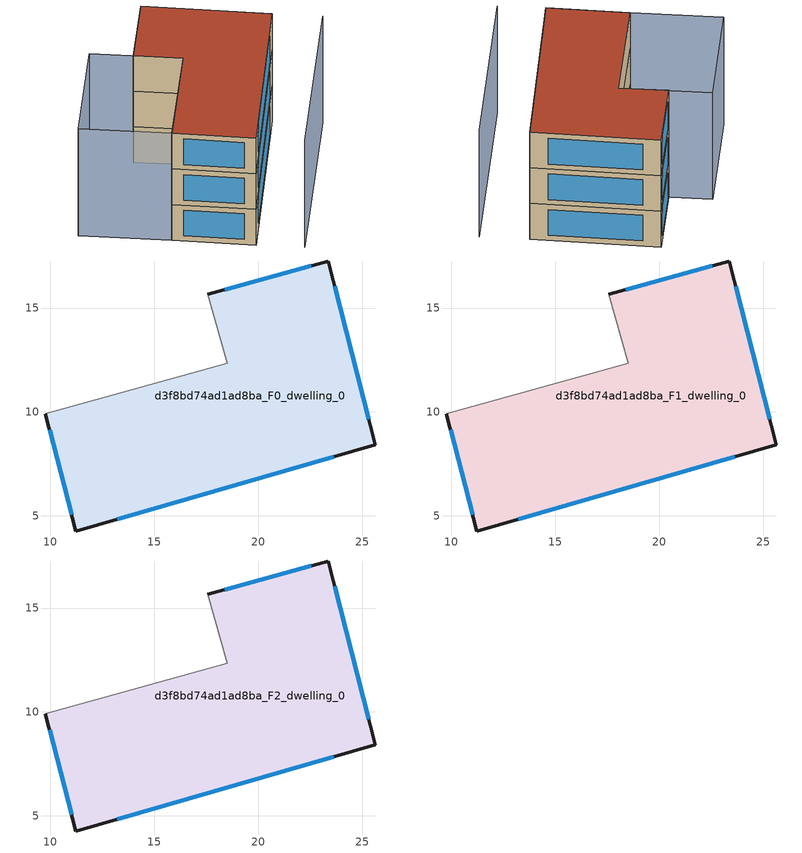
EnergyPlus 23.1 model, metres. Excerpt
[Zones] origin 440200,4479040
d3f8bd74ad1ad8ba_F0_dwelling_0
 floor ground (EU_floor_Construction): 23.37,17.26 25.63,8.43 11.23,4.27 9.77,9.92 18.51,12.35 17.58,15.67 z0
 wall outside (EU_wall_Construction): 9.77,9.92 11.23,4.27 25.63,8.43 23.37,17.26 17.58,15.67 z0:3
 wall adiabatic (EU_wall_Construction): 17.58,15.67 18.51,12.35 9.77,9.92 z0:3
 window (EU_Window_Construction): 13.23,4.85 23.63,7.85 / 9.97,9.14 11.03,5.06 / 22.56,17.04 18.38,15.89 / 25.32,9.66 23.68,16.04 z0.42:2.58
d3f8bd74ad1ad8ba_F1_dwelling_0
 floor to d3f8bd74ad1ad8ba_F0_dwelling_0 (EU_floor_Construction): 23.37,17.26 25.63,8.43 11.23,4.27 9.77,9.92 18.51,12.35 17.58,15.67 z3
 wall outside (EU_wall_Construction): 9.77,9.92 11.23,4.27 25.63,8.43 23.37,17.26 17.58,15.67 z3:6
 wall adiabatic (EU_wall_Construction): 17.58,15.67 18.51,12.35 9.77,9.92 z3:6
 window (EU_Window_Construction): 13.23,4.85 23.63,7.85 / 9.97,9.14 11.03,5.06 / 22.56,17.04 18.38,15.89 / 25.32,9.66 23.68,16.04 z3.42:5.58
d3f8bd74ad1ad8ba_F2_dwelling_0
 floor to d3f8bd74ad1ad8ba_F1_dwelling_0 (EU_floor_Construction): 23.37,17.26 25.63,8.43 11.23,4.27 9.77,9.92 18.51,12.35 17.58,15.67 z6
 wall outside (EU_wall_Construction): 9.77,9.92 11.23,4.27 25.63,8.43 23.37,17.26 17.58,15.67 z6:9
 wall adiabatic (EU_wall_Construction): 17.58,15.67 18.51,12.35 9.77,9.92 z6:9
 window (EU_Window_Construction): 13.23,4.85 23.63,7.85 / 9.97,9.14 11.03,5.06 / 22.56,17.04 18.38,15.89 / 25.32,9.66 23.68,16.04 z6.42:8.58
 roof outside (EU_roof_Construction): 25.63,8.43 23.37,17.26 17.58,15.67 18.51,12.35 9.77,9.92 11.23,4.27 z9
shading: 12.17,1.06 26.59,5.07 / 18.51,12.35 9.77,9.92 / 9.77,9.92 8.03,16.17 / 8.03,16.17 16.78,18.6 / 16.78,18.6 18.51,12.35 z0:9
[Building]
EU S2 Campaign: North Axis=0; Terrain=City; Solar Distribution=FullExterior
[Site:Location]
Madrid: Latitude=40.5; Longitude=-3.5; Time Zone=1; Elevation=609
[SizingPeriod:WeatherFileDays]
AnnualSizingPeriod: Begin Month=1; Begin Day of Month=1; End Month=12; End Day of Month=31; Day of Week for Start Day=Monday; Use Weather File Daylight Saving Period=No; Use Weather File Rain and Snow Indicators=No
[MATERIAL]
EU_InternalMass_Material: Roughness=MediumRough; Thickness=0.1; Conductivity=1; Density=1800; Specific Heat=900; Thermal Absorptance=0.9; Solar Absorptance=0.7; Visible Absorptance=0.7
[MATERIAL:NOMASS] Roughness=MediumRough; Thermal Absorptance=0.9; Solar Absorptance=0.7; Visible Absorptance=0.7
Name | Thermal Resistance
EU_wall_NoMass | 1.60022
EU_roof_NoMass | 1.57597
EU_floor_NoMass | 0.470652
[WINDOWMATERIAL:SIMPLEGLAZINGSYSTEM]
EU_Window_SimpleGlazing: UFactor=3.28802; Solar Heat Gain Coefficient=0.85; Visible Transmittance=0.85
[CONSTRUCTION]
EU_wall_Construction: EU_wall_NoMass
EU_roof_Construction: EU_roof_NoMass
EU_floor_Construction: EU_floor_NoMass
EU_Window_Construction: EU_Window_SimpleGlazing
EU_InternalMass_Construction: EU_InternalMass_Material
[ZONE] Type=1; Multiplier=1; Ceiling Height=autocalculate; Floor Area=autocalculate; Part of Total Floor Area=Yes
Name | Volume
d3f8bd74ad1ad8ba_F0_dwelling_0 | 320.501
d3f8bd74ad1ad8ba_F1_dwelling_0; d3f8bd74ad1ad8ba_F2_dwelling_0 | 320.502
[INTERNALMASS] Construction=EU_InternalMass_Construction; Surface Area=106.834
Name | Zone or ZoneList
d3f8bd74ad1ad8ba_F0_dwelling_0_EU_InternalMass | d3f8bd74ad1ad8ba_F0_dwelling_0
d3f8bd74ad1ad8ba_F1_dwelling_0_EU_InternalMass | d3f8bd74ad1ad8ba_F1_dwelling_0
d3f8bd74ad1ad8ba_F2_dwelling_0_EU_InternalMass | d3f8bd74ad1ad8ba_F2_dwelling_0
[OTHEREQUIPMENT] Fuel Type=Electricity; Design Level Calculation Method=Watts/Area; Power per Zone Floor Area=1; Fraction Latent=0; Fraction Radiant=0; Fraction Lost=0; Carbon Dioxide Generation Rate=0; EndUse Subcategory=EU_Step8_InternalGains
Name | Zone or ZoneList or Space or SpaceList | Schedule
EU_Step8_InternalGain_d3f8bd74ad1ad8ba_F0_dwelling_0_f000 | d3f8bd74ad1ad8ba_F0_dwelling_0 | EU_Step8_GainSchedule_d3f8bd74ad1ad8ba_F0_dwelling_0_f000
EU_Step8_InternalGain_d3f8bd74ad1ad8ba_F1_dwelling_0_f000 | d3f8bd74ad1ad8ba_F1_dwelling_0 | EU_Step8_GainSchedule_d3f8bd74ad1ad8ba_F1_dwelling_0_f000
EU_Step8_InternalGain_d3f8bd74ad1ad8ba_F2_dwelling_0_f000 | d3f8bd74ad1ad8ba_F2_dwelling_0 | EU_Step8_GainSchedule_d3f8bd74ad1ad8ba_F2_dwelling_0_f000
[ZONEVENTILATION:DESIGNFLOWRATE] Schedule=EU_AlwaysOn; Design Flow Rate Calculation Method=AirChanges/Hour; Air Changes per Hour=0.480704; Ventilation Type=Natural; Fan Pressure Rise=0; Fan Total Efficiency=1; Constant Term Coefficient=1; Temperature Term Coefficient=0; Velocity Term Coefficient=0; Velocity Squared Term Coefficient=0; Minimum Indoor Temperature=-100; Maximum Indoor Temperature=100; Delta Temperature=-100; Minimum Outdoor Temperature=-100; Maximum Outdoor Temperature=100; Maximum Wind Speed=40
Name | Zone or ZoneList or Space or SpaceList
EU_ConstantAir_d3f8bd74ad1ad8ba_F0_dwelling_0 | d3f8bd74ad1ad8ba_F0_dwelling_0
EU_ConstantAir_d3f8bd74ad1ad8ba_F1_dwelling_0 | d3f8bd74ad1ad8ba_F1_dwelling_0
EU_ConstantAir_d3f8bd74ad1ad8ba_F2_dwelling_0 | d3f8bd74ad1ad8ba_F2_dwelling_0
[HVACTEMPLATE:THERMOSTAT] Constant Heating Setpoint=20; Constant Cooling Setpoint=50
EU_HeatOnly_d3f8bd74ad1ad8ba_F0_dwelling_0; EU_HeatOnly_d3f8bd74ad1ad8ba_F1_dwelling_0; EU_HeatOnly_d3f8bd74ad1ad8ba_F2_dwelling_0
[HVACTEMPLATE:ZONE:IDEALLOADSAIRSYSTEM] System Availability Schedule=EU_AlwaysOn; Maximum Heating Supply Air Temperature=50; Minimum Cooling Supply Air Temperature=13; Maximum Heating Supply Air Humidity Ratio=0.0156; Minimum Cooling Supply Air Humidity Ratio=0.0077; Heating Limit=NoLimit; Cooling Limit=NoLimit; Heating Availability Schedule=EU_AlwaysOn; Cooling Availability Schedule=EU_CoolingOff; Dehumidification Control Type=ConstantSensibleHeatRatio; Cooling Sensible Heat Ratio=0.7; Dehumidification Setpoint=60; Humidification Control Type=None; Humidification Setpoint=30; Outdoor Air Method=None; Outdoor Air Flow Rate per Person=0.00944; Outdoor Air Flow Rate per Zone Floor Area=0; Outdoor Air Flow Rate per Zone=0; Demand Controlled Ventilation Type=None; Outdoor Air Economizer Type=NoEconomizer; Heat Recovery Type=None; Sensible Heat Recovery Effectiveness=0.7; Latent Heat Recovery Effectiveness=0.65
Name | Template Thermostat
d3f8bd74ad1ad8ba_F0_dwelling_0 | EU_HeatOnly_d3f8bd74ad1ad8ba_F0_dwelling_0
d3f8bd74ad1ad8ba_F1_dwelling_0 | EU_HeatOnly_d3f8bd74ad1ad8ba_F1_dwelling_0
d3f8bd74ad1ad8ba_F2_dwelling_0 | EU_HeatOnly_d3f8bd74ad1ad8ba_F2_dwelling_0
[SIZING:ZONE] Zone Cooling Design Supply Air Temperature Input Method=SupplyAirTemperature; Zone Cooling Design Supply Air Temperature=13; Zone Heating Design Supply Air Temperature Input Method=SupplyAirTemperature; Zone Heating Design Supply Air Temperature=50; Zone Cooling Design Supply Air Humidity Ratio=0.008; Zone Heating Design Supply Air Humidity Ratio=0.008; Cooling Design Air Flow Method=DesignDay; Cooling Design Air Flow Rate=0; Cooling Minimum Air Flow per Zone Floor Area=0.000762; Cooling Minimum Air Flow=0; Cooling Minimum Air Flow Fraction=0.2; Heating Design Air Flow Method=DesignDay; Heating Design Air Flow Rate=0; Heating Maximum Air Flow per Zone Floor Area=0.002032; Heating Maximum Air Flow=0.141576; Heating Maximum Air Flow Fraction=0.3; Account for Dedicated Outdoor Air System=No; Dedicated Outdoor Air System Control Strategy=NeutralSupplyAir; Dedicated Outdoor Air Low Setpoint Temperature for Design=autosize; Dedicated Outdoor Air High Setpoint Temperature for Design=autosize; Zone Load Sizing Method=Sensible Load Only No Latent Load; Zone Latent Cooling Design Supply Air Humidity Ratio Input Method=HumidityRatioDifference; Zone Cooling Design Supply Air Humidity Ratio Difference=0.005; Zone Latent Heating Design Supply Air Humidity Ratio Input Method=HumidityRatioDifference; Zone Humidification Design Supply Air Humidity Ratio Difference=0.005
d3f8bd74ad1ad8ba_F0_dwelling_0; d3f8bd74ad1ad8ba_F1_dwelling_0; d3f8bd74ad1ad8ba_F2_dwelling_0
[SCHEDULE:CONSTANT]
Name | Hourly Value
EU_AlwaysOn | 1
EU_CoolingOff | 0
[SCHEDULE:FILE] Column Number=1; Rows to Skip at Top=0; Number of Hours of Data=8760; Column Separator=Comma; Interpolate to Timestep=No; Minutes per Item=60; Adjust Schedule for Daylight Savings=Yes
Name | File
EU_Step8_GainSchedule_d3f8bd74ad1ad8ba_F0_dwelling_0_f000 | ../../schedules/d3f8bd74ad1ad8ba/d3f8bd74ad1ad8ba_F0_dwelling_0_f000_gain.csv
EU_Step8_GainSchedule_d3f8bd74ad1ad8ba_F1_dwelling_0_f000 | ../../schedules/d3f8bd74ad1ad8ba/d3f8bd74ad1ad8ba_F1_dwelling_0_f000_gain.csv
EU_Step8_GainSchedule_d3f8bd74ad1ad8ba_F2_dwelling_0_f000 | ../../schedules/d3f8bd74ad1ad8ba/d3f8bd74ad1ad8ba_F2_dwelling_0_f000_gain.csv
